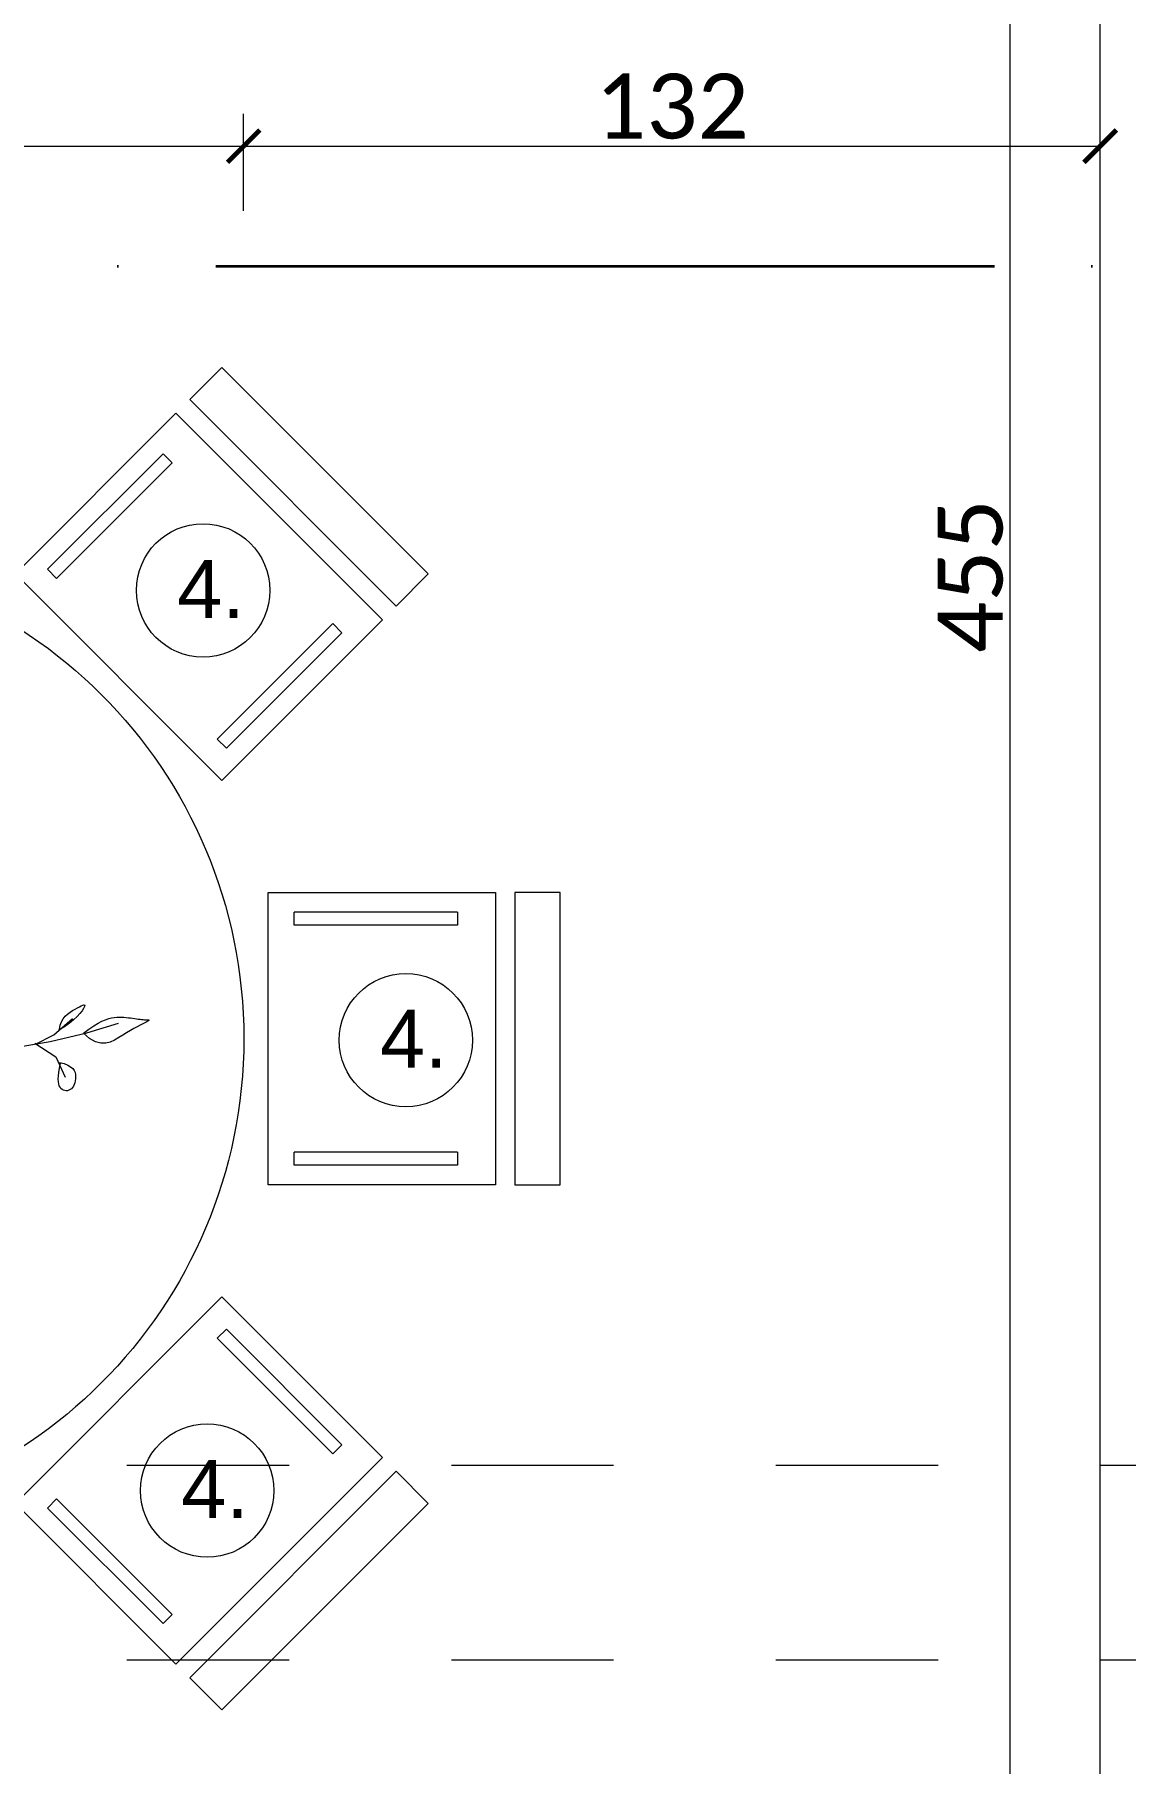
# Model space of a CAD drawing. Header units: centimetres. Extents: x -26724 to 60145, y -23645 to 6771.
# Drawn here: x -18874.3 to -18706.2, y 1878.5 to 2144.8 of the extents above; entities that cross this region are included whole.
import ezdxf

# ---------------------------------------------------------------- set-up
doc = ezdxf.new("R2010")
doc.units = ezdxf.units.CM
for name, pattern in [('ACAD_ISO04W100', [30, 24, -3, 0, -3]), ('AUSGEZOGEN', [0]), ('DALEKOVOD_VN', [5, 2.5, -2.5]), ('PUNKT2_S9', [0.35, 0.15, -0.1, 0, -0.1])]:
    doc.linetypes.add(name, pattern=pattern)
for name, color, linetype, lineweight in [('4.KOTE', 88, 'Continuous', 15), ('Moebel', 252, 'PUNKT2_S9', 13), ('namestaj', 8, 'Continuous', 9), ('namjestaj', 150, 'Continuous', 5), ('otvori', 5, 'Continuous', 20)]:
    doc.layers.add(name, color=color, linetype=linetype, lineweight=lineweight)
doc.layers.add('IZGLED 2', color=253, linetype='Continuous', lineweight=9, true_color=0x828282)
doc.layers.add('pozicije', color=7, linetype='Continuous')
doc.styles.add('0.15', font='arial.ttf', dxfattribs={"height": 0.15})
doc.styles.get("Standard").update_dxf_attribs({"font": 'calibri.ttf'})
doc.dimstyles.new('ja 1 50', dxfattribs={"dimtxt": 10, "dimasz": 5, "dimexe": 5, "dimexo": 5, "dimgap": 1, "dimtad": 1, "dimdec": 0, "dimtxsty": 'Standard', "dimblk": 'ARCHTICK', "dimcen": 2.5, "dimclrd": 256, "dimclrt": 7, "dimadec": 0, "dimazin": 0, "dimtfac": 1, "dimtdec": 0, "dimtix": 1, "dimtmove": 1, "dimatfit": 3, "dimldrblk": 'ARCHTICK', "dimfxl": 10, "dimfxlon": 1, "dimlwd": 0, "dimlwe": 9, "dimarcsym": 0})

# ---------------------------------------------------------------- blocks, each defined once
blk = doc.blocks.new('ggggt')
at = {"layer": 'Moebel', "color": 91, "linetype": 'AUSGEZOGEN', "lineweight": 18, "transparency": 33554687}
for p, q in [((1617.23, 1994.87, 13.5), (1617.55, 1995.05, 13.5)), ((1617.55, 1995.05, 13.5), (1617.83, 1995.2, 13.5)), ((1617.83, 1995.2, 13.5), (1618.06, 1995.3, 13.5)), ((1618.06, 1995.3, 13.5), (1618.23, 1995.35, 13.5)), ((1618.32, 1995.06, 13.5), (1618.18, 1994.79, 13.5)), ((1618.23, 1995.35, 13.5), (1618.34, 1995.33, 13.5)), ((1618.37, 1995.24, 13.5), (1618.32, 1995.06, 13.5)), ((1618.34, 1995.33, 13.5), (1618.37, 1995.24, 13.5)), ((1613.62, 1990.71, 13.5), (1616.45, 1993.25, 13.5)), ((1614.57, 1992.2, 13.5), (1614.76, 1992.74, 13.5)), ((1614.76, 1992.74, 13.5), (1615.03, 1993.2, 13.5)), ((1615.03, 1993.2, 13.5), (1615.35, 1993.59, 13.5)), ((1615.99, 1992.5, 13.5), (1615.22, 1991.95, 13.5)), ((1615.35, 1993.59, 13.5), (1615.71, 1993.92, 13.5)), ((1615.71, 1993.92, 13.5), (1616.1, 1994.2, 13.5)), ((1616.65, 1993.03, 13.5), (1615.99, 1992.5, 13.5)), ((1616.1, 1994.2, 13.5), (1616.49, 1994.45, 13.5)), ((1616.49, 1994.45, 13.5), (1616.87, 1994.67, 13.5)), ((1617.19, 1993.54, 13.5), (1616.65, 1993.03, 13.5)), ((1616.87, 1994.67, 13.5), (1617.23, 1994.87, 13.5)), ((1617.62, 1994.01, 13.5), (1617.19, 1993.54, 13.5)), ((1617.95, 1994.43, 13.5), (1617.62, 1994.01, 13.5)), ((1618.18, 1994.79, 13.5), (1617.95, 1994.43, 13.5)), ((1618.66, 1991.04, 13.5), (1623.58, 1992.53, 13.5)), ((1619.75, 1992.12, 13.5), (1620.43, 1992.52, 13.5)), ((1620.43, 1992.52, 13.5), (1621.02, 1992.83, 13.5)), ((1621.02, 1992.83, 13.5), (1621.56, 1993.05, 13.5)), ((1621.56, 1993.05, 13.5), (1622.05, 1993.21, 13.5)), ((1622.05, 1993.21, 13.5), (1622.49, 1993.32, 13.5)), ((1622.49, 1993.32, 13.5), (1622.91, 1993.39, 13.5)), ((1622.91, 1993.39, 13.5), (1623.31, 1993.43, 13.5)), ((1623.31, 1993.43, 13.5), (1623.69, 1993.45, 13.5)), ((1623.69, 1993.45, 13.5), (1624.06, 1993.45, 13.5)), ((1624.06, 1993.45, 13.5), (1624.41, 1993.43, 13.5)), ((1624.41, 1993.43, 13.5), (1624.75, 1993.4, 13.5)), ((1624.75, 1993.4, 13.5), (1625.08, 1993.36, 13.5)), ((1625.08, 1993.36, 13.5), (1625.4, 1993.32, 13.5)), ((1625.4, 1993.32, 13.5), (1625.72, 1993.27, 13.5)), ((1625.72, 1993.27, 13.5), (1626.02, 1993.23, 13.5)), ((1626.02, 1993.23, 13.5), (1626.32, 1993.19, 13.5)), ((1626.32, 1993.19, 13.5), (1626.6, 1993.15, 13.5)), ((1626.6, 1993.15, 13.5), (1626.88, 1993.12, 13.5)), ((1626.88, 1993.12, 13.5), (1627.13, 1993.09, 13.5)), ((1627.3, 1992.41, 13.5), (1626.9, 1992.2, 13.5)), ((1627.13, 1993.09, 13.5), (1627.37, 1993.06, 13.5)), ((1627.64, 1992.59, 13.5), (1627.3, 1992.41, 13.5)), ((1627.37, 1993.06, 13.5), (1627.59, 1993.05, 13.5)), ((1627.59, 1993.05, 13.5), (1627.79, 1993.03, 13.5)), ((1627.91, 1992.73, 13.5), (1627.64, 1992.59, 13.5)), ((1627.79, 1993.03, 13.5), (1627.96, 1993.03, 13.5)), ((1628.1, 1992.83, 13.5), (1627.91, 1992.73, 13.5)), ((1627.96, 1993.03, 13.5), (1628.1, 1993.02, 13.5)), ((1628.1, 1993.02, 13.5), (1628.21, 1993.01, 13.5)), ((1628.22, 1992.91, 13.5), (1628.1, 1992.83, 13.5)), ((1628.21, 1993.01, 13.5), (1628.27, 1992.99, 13.5)), ((1628.27, 1992.96, 13.5), (1628.22, 1992.91, 13.5)), ((1628.27, 1992.99, 13.5), (1628.27, 1992.96, 13.5)), ((1606.74, 1988.63, 13.5), (1613.03, 1989.69, 13.5)), ((1610.79, 1989.3, 13.5), (1613.62, 1990.71, 13.5)), ((1613.03, 1989.69, 13.5), (1618.66, 1991.04, 13.5)), ((1615.22, 1991.95, 13.5), (1614.33, 1991.42, 13.5)), ((1614.47, 1991.56, 13.5), (1614.57, 1992.2, 13.5)), ((1618.15, 1990.99, 13.5), (1619, 1991.61, 13.5)), ((1619.12, 1990.16, 13.5), (1618.15, 1990.99, 13.5)), ((1618.15, 1990.99, 13.5), (1618.15, 1990.99, 13.5)), ((1619, 1991.61, 13.5), (1619.75, 1992.12, 13.5)), ((1620.01, 1989.66, 13.5), (1619.12, 1990.16, 13.5)), ((1622.97, 1989.91, 13.5), (1622.3, 1989.61, 13.5)), ((1623.61, 1990.28, 13.5), (1622.97, 1989.91, 13.5)), ((1624.22, 1990.67, 13.5), (1623.61, 1990.28, 13.5)), ((1624.82, 1991.04, 13.5), (1624.22, 1990.67, 13.5)), ((1625.39, 1991.37, 13.5), (1624.82, 1991.04, 13.5)), ((1625.94, 1991.68, 13.5), (1625.39, 1991.37, 13.5)), ((1626.44, 1991.96, 13.5), (1625.94, 1991.68, 13.5)), ((1626.9, 1992.2, 13.5), (1626.44, 1991.96, 13.5)), ((1610.65, 1989.44, 13.5), (1613.91, 1987.32, 13.5)), ((1613.91, 1987.32, 13.5), (1615.32, 1984.2, 13.5)), ((1620.83, 1989.44, 13.5), (1620.01, 1989.66, 13.5)), ((1621.59, 1989.44, 13.5), (1620.83, 1989.44, 13.5)), ((1622.3, 1989.61, 13.5), (1621.59, 1989.44, 13.5)), ((1614.29, 1983.9, 13.5), (1614.32, 1984.38, 13.5)), ((1614.32, 1984.38, 13.5), (1614.38, 1984.93, 13.5)), ((1614.38, 1984.93, 13.5), (1614.48, 1985.58, 13.5)), ((1614.47, 1986.47, 13.5), (1615.19, 1986.28, 13.5)), ((1614.48, 1985.58, 13.5), (1614.62, 1986.32, 13.5)), ((1615.19, 1986.28, 13.5), (1615.76, 1986.06, 13.5)), ((1615.76, 1986.06, 13.5), (1616.19, 1985.81, 13.5)), ((1616.19, 1985.81, 13.5), (1616.51, 1985.53, 13.5)), ((1616.51, 1985.53, 13.5), (1616.73, 1985.22, 13.5)), ((1616.73, 1985.22, 13.5), (1616.87, 1984.91, 13.5)), ((1616.87, 1984.91, 13.5), (1616.94, 1984.58, 13.5)), ((1616.94, 1984.58, 13.5), (1616.96, 1984.26, 13.5)), ((1614.3, 1983.5, 13.5), (1614.29, 1983.9, 13.5)), ((1614.35, 1983.16, 13.5), (1614.3, 1983.5, 13.5)), ((1614.43, 1982.88, 13.5), (1614.35, 1983.16, 13.5)), ((1614.55, 1982.65, 13.5), (1614.43, 1982.88, 13.5)), ((1614.7, 1982.45, 13.5), (1614.55, 1982.65, 13.5)), ((1614.87, 1982.3, 13.5), (1614.7, 1982.45, 13.5)), ((1615.07, 1982.19, 13.5), (1614.87, 1982.3, 13.5)), ((1615.28, 1982.12, 13.5), (1615.07, 1982.19, 13.5)), ((1615.49, 1982.09, 13.5), (1615.28, 1982.12, 13.5)), ((1615.71, 1982.11, 13.5), (1615.49, 1982.09, 13.5)), ((1615.93, 1982.17, 13.5), (1615.71, 1982.11, 13.5)), ((1616.13, 1982.27, 13.5), (1615.93, 1982.17, 13.5)), ((1616.31, 1982.41, 13.5), (1616.13, 1982.27, 13.5)), ((1616.48, 1982.6, 13.5), (1616.31, 1982.41, 13.5)), ((1616.62, 1982.82, 13.5), (1616.48, 1982.6, 13.5)), ((1616.74, 1983.06, 13.5), (1616.62, 1982.82, 13.5)), ((1616.84, 1983.34, 13.5), (1616.74, 1983.06, 13.5)), ((1616.91, 1983.63, 13.5), (1616.84, 1983.34, 13.5)), ((1616.95, 1983.94, 13.5), (1616.91, 1983.63, 13.5)), ((1616.96, 1984.26, 13.5), (1616.95, 1983.94, 13.5))]:
    blk.add_line(p, q, dxfattribs=at)
blk = doc.blocks.new('_ArchTick')
at = {"color": 0, "linetype": 'ByBlock', "const_width": 0.15}
blk.add_lwpolyline([(-0.5, -0.5), (0.5, 0.5)], dxfattribs=at)
blk = doc.blocks.new('*D1810')
at = {"layer": '4.KOTE', "color": 0, "lineweight": 9, "transparency": 16777216}
for p, q in [((-18992.02, 2117.69), (-18992.02, 2132.63)), ((-18842.08, 2117.69), (-18842.08, 2132.63))]:
    blk.add_line(p, q, dxfattribs=at)
at = {"layer": '4.KOTE', "lineweight": 0, "transparency": 16777216}
blk.add_line((-18992.02, 2127.63), (-18842.08, 2127.63), dxfattribs=at)
at = {"layer": 'Defpoints', "color": 0, "transparency": 16777216}
for p in [(-18842.08, 2127.63), (-18842.08, 1992.15, 13.5), (-18992.02, 1987.94, 13.5)]:
    blk.add_point(p, dxfattribs=at)
at = {"layer": '4.KOTE', "lineweight": 0, "transparency": 16777216, "xscale": 5, "yscale": 5, "zscale": 5, "rotation": 180}
blk.add_blockref('_ArchTick', (-18992.02, 2127.63), dxfattribs=at)
at = {"layer": '4.KOTE', "lineweight": 0, "transparency": 16777216, "xscale": 5, "yscale": 5, "zscale": 5}
blk.add_blockref('_ArchTick', (-18842.08, 2127.63), dxfattribs=at)
at = {"layer": '4.KOTE', "color": 7, "transparency": 16777216, "insert": (-18917.05, 2133.75), "char_height": 10, "attachment_point": 5}
blk.add_mtext('150', dxfattribs=at)
blk = doc.blocks.new('*D1811')
at = {"layer": '4.KOTE', "color": 0, "lineweight": 9, "transparency": 16777216}
for p, q in [((-18842.08, 2117.69), (-18842.08, 2132.63)), ((-18710.07, 2117.73), (-18710.07, 2132.63))]:
    blk.add_line(p, q, dxfattribs=at)
at = {"layer": '4.KOTE', "lineweight": 0, "transparency": 16777216}
blk.add_line((-18842.08, 2127.63), (-18710.07, 2127.63), dxfattribs=at)
at = {"layer": 'Defpoints', "color": 0, "transparency": 16777216}
for p in [(-18710.07, 2127.63), (-18710.07, 2019.42, 13.5), (-18842.08, 1992.15, 13.5)]:
    blk.add_point(p, dxfattribs=at)
at = {"layer": '4.KOTE', "lineweight": 0, "transparency": 16777216, "xscale": 5, "yscale": 5, "zscale": 5, "rotation": 180}
blk.add_blockref('_ArchTick', (-18842.08, 2127.63), dxfattribs=at)
at = {"layer": '4.KOTE', "lineweight": 0, "transparency": 16777216, "xscale": 5, "yscale": 5, "zscale": 5}
blk.add_blockref('_ArchTick', (-18710.07, 2127.63), dxfattribs=at)
at = {"layer": '4.KOTE', "color": 7, "transparency": 16777216, "insert": (-18776.08, 2133.75), "char_height": 10, "attachment_point": 5}
blk.add_mtext('132', dxfattribs=at)
blk = doc.blocks.new('*D2088')
at = {"layer": '4.KOTE', "color": 0, "lineweight": 9, "transparency": 16777216}
for p, q in [((-18716.79, 2288.89), (-18729, 2288.89)), ((-18716.79, 1833.89), (-18729, 1833.89))]:
    blk.add_line(p, q, dxfattribs=at)
at = {"layer": '4.KOTE', "lineweight": 0, "transparency": 16777216}
blk.add_line((-18724, 2288.89), (-18724, 1833.89), dxfattribs=at)
at = {"layer": 'Defpoints', "color": 0, "transparency": 16777216}
for p in [(-18710.07, 2288.89, 13.5), (-18724, 1833.89), (-18710.07, 1833.89, 13.5)]:
    blk.add_point(p, dxfattribs=at)
at = {"layer": '4.KOTE', "lineweight": 0, "transparency": 16777216, "xscale": 5, "yscale": 5, "zscale": 5}
for p, rotation in [((-18724, 2288.89), 90), ((-18724, 1833.89), 270)]:
    blk.add_blockref('_ArchTick', p, dxfattribs=dict(at, rotation=rotation))
at = {"layer": '4.KOTE', "color": 7, "transparency": 16777216, "insert": (-18730.07, 2061.39), "char_height": 10, "attachment_point": 5, "rotation": 90}
blk.add_mtext('455', dxfattribs=at)

msp = doc.modelspace()

# ---------------------------------------------------------------- linework, layer by layer
at = {"layer": 'IZGLED 2', "color": 32, "linetype": 'ACAD_ISO04W100', "lineweight": 35, "ltscale": 5}
msp.add_line((-20197.29, 2109.12), (-17813.68, 2109.12), dxfattribs=at)
at = {"layer": 'namestaj'}
for centre in [(-18848.33, 2059.19, -54), (-18817.08, 1989.89, -40.5), (-18847.7, 1920.5, -54)]:
    msp.add_circle(centre, 10.27, dxfattribs=at)
at = {"layer": 'namjestaj', "transparency": 33554687}
for p, q in [((-18845.44, 2093.55, 13.5), (-18850.39, 2088.6, 13.5)), ((-18813.62, 2061.73, 13.5), (-18845.44, 2093.55, 13.5)), ((-18818.57, 2056.78, 13.5), (-18850.39, 2088.6, 13.5)), ((-18877.26, 2061.73, 13.5), (-18852.52, 2086.48, 13.5)), ((-18852.52, 2086.48, 13.5), (-18820.7, 2054.66, 13.5)), ((-18854.5, 2080.25, 13.5), (-18872.31, 2062.44, 13.5)), ((-18854.5, 2080.25, 13.5), (-18853.09, 2078.83, 13.5)), ((-18853.09, 2078.83, 13.5), (-18870.9, 2061.02, 13.5)), ((-18845.44, 2029.91, 13.5), (-18877.26, 2061.73, 13.5)), ((-18870.9, 2061.02, 13.5), (-18872.31, 2062.44, 13.5)), ((-18818.57, 2056.78, 13.5), (-18813.62, 2061.73, 13.5)), ((-18828.34, 2054.08, 13.5), (-18846.15, 2036.27, 13.5)), ((-18820.7, 2054.66, 13.5), (-18845.44, 2029.91, 13.5)), ((-18828.34, 2054.08, 13.5), (-18826.93, 2052.67, 13.5)), ((-18826.93, 2052.67, 13.5), (-18844.74, 2034.86, 13.5)), ((-18844.74, 2034.86, 13.5), (-18846.15, 2036.27, 13.5)), ((-18838.28, 1967.62, 13.5), (-18838.28, 2012.62, 13.5)), ((-18838.28, 2012.62, 13.5), (-18803.28, 2012.62, 13.5)), ((-18803.28, 2012.62, 13.5), (-18803.28, 1967.62, 13.5)), ((-18800.28, 2012.62, 13.5), (-18800.28, 1967.62, 13.5)), ((-18793.28, 2012.62, 13.5), (-18800.28, 2012.62, 13.5)), ((-18793.28, 1967.62, 13.5), (-18793.28, 2012.62, 13.5)), ((-18834.28, 2007.62, 13.5), (-18834.28, 2009.62, 13.5)), ((-18809.1, 2009.62, 13.5), (-18834.28, 2009.62, 13.5)), ((-18809.1, 2009.62, 13.5), (-18809.1, 2007.62, 13.5)), ((-18809.1, 2007.62, 13.5), (-18834.28, 2007.62, 13.5)), ((-18834.28, 1970.62, 13.5), (-18834.28, 1972.62, 13.5)), ((-18809.1, 1972.62, 13.5), (-18834.28, 1972.62, 13.5)), ((-18809.1, 1972.62, 13.5), (-18809.1, 1970.62, 13.5)), ((-18809.1, 1970.62, 13.5), (-18834.28, 1970.62, 13.5)), ((-18803.28, 1967.62, 13.5), (-18838.28, 1967.62, 13.5)), ((-18800.28, 1967.62, 13.5), (-18793.28, 1967.62, 13.5)), ((-18877.26, 1918.52, 13.5), (-18845.44, 1950.34, 13.5)), ((-18845.44, 1950.34, 13.5), (-18820.7, 1925.59, 13.5)), ((-18846.15, 1943.97, 13.5), (-18844.74, 1945.39, 13.5)), ((-18826.93, 1927.57, 13.5), (-18844.74, 1945.39, 13.5)), ((-18828.34, 1926.16, 13.5), (-18846.15, 1943.97, 13.5)), ((-18826.93, 1927.57, 13.5), (-18828.34, 1926.16, 13.5)), ((-18820.7, 1925.59, 13.5), (-18852.52, 1893.77, 13.5)), ((-18850.39, 1891.65, 13.5), (-18818.57, 1923.47, 13.5)), ((-18813.62, 1918.52, 13.5), (-18818.57, 1923.47, 13.5)), ((-18852.52, 1893.77, 13.5), (-18877.26, 1918.52, 13.5)), ((-18872.31, 1917.81, 13.5), (-18870.9, 1919.22, 13.5)), ((-18854.5, 1900, 13.5), (-18872.31, 1917.81, 13.5)), ((-18853.09, 1901.41, 13.5), (-18870.9, 1919.22, 13.5)), ((-18845.44, 1886.7, 13.5), (-18813.62, 1918.52, 13.5)), ((-18853.09, 1901.41, 13.5), (-18854.5, 1900, 13.5)), ((-18850.39, 1891.65, 13.5), (-18845.44, 1886.7, 13.5))]:
    msp.add_line(p, q, dxfattribs=at)
at = {"layer": 'namjestaj', "color": 32, "linetype": 'DALEKOVOD_VN', "ltscale": 10, "true_color": 0xcd6928}
for p, q in [((-17985.07, 1924.39, 13.5), (-19185.07, 1924.39, 13.5)), ((-17985.07, 1894.39, 13.5), (-19185.07, 1894.39, 13.5))]:
    msp.add_line(p, q, dxfattribs=at)
at = {"layer": 'namjestaj', "transparency": 33554687}
msp.add_circle((-18917.05, 1990.12, 13.5), 75, dxfattribs=at)
at = {"layer": 'otvori'}
msp.add_line((-18710.07, 1833.89, 13.5), (-18710.07, 2288.89, 13.5), dxfattribs=at)

# ---------------------------------------------------------------- block references
msp.add_blockref('ggggt', (-20484.93, 0))

# ---------------------------------------------------------------- texts
at = {"layer": 'pozicije', "style": '0.15'}
for p in [(-18852.32, 2054.96, -54), (-18821.07, 1985.65, -40.5), (-18851.7, 1916.27, -54)]:
    msp.add_text('4.', height=8.93, dxfattribs=at).set_placement(p)

# ---------------------------------------------------------------- dimensions: what is measured, and where the dimension line sits
at = {"layer": '4.KOTE'}
dim = msp.add_linear_dim(base=(-18724, 1833.89), p1=(-18710.07, 2288.89, 13.5), p2=(-18710.07, 1833.89, 13.5), angle=90, dimstyle='ja 1 50', dxfattribs=at)
dim.commit()
dim.dimension.update_dxf_attribs({"geometry": '*D2088', "text_midpoint": (-18730.07, 2061.39)})
for base, p1, p2, picture, middle in [((-18842.08, 2127.63), (-18992.02, 1987.94, 13.5), (-18842.08, 1992.15, 13.5), '*D1810', (-18917.05, 2133.75)), ((-18710.07, 2127.63), (-18842.08, 1992.15, 13.5), (-18710.07, 2019.42, 13.5), '*D1811', (-18776.08, 2133.75))]:
    dim = msp.add_linear_dim(base=base, p1=p1, p2=p2, dimstyle='ja 1 50', dxfattribs=at)
    dim.commit()
    dim.dimension.update_dxf_attribs({"geometry": picture, "text_midpoint": middle})

doc.saveas('drawing.dxf')
